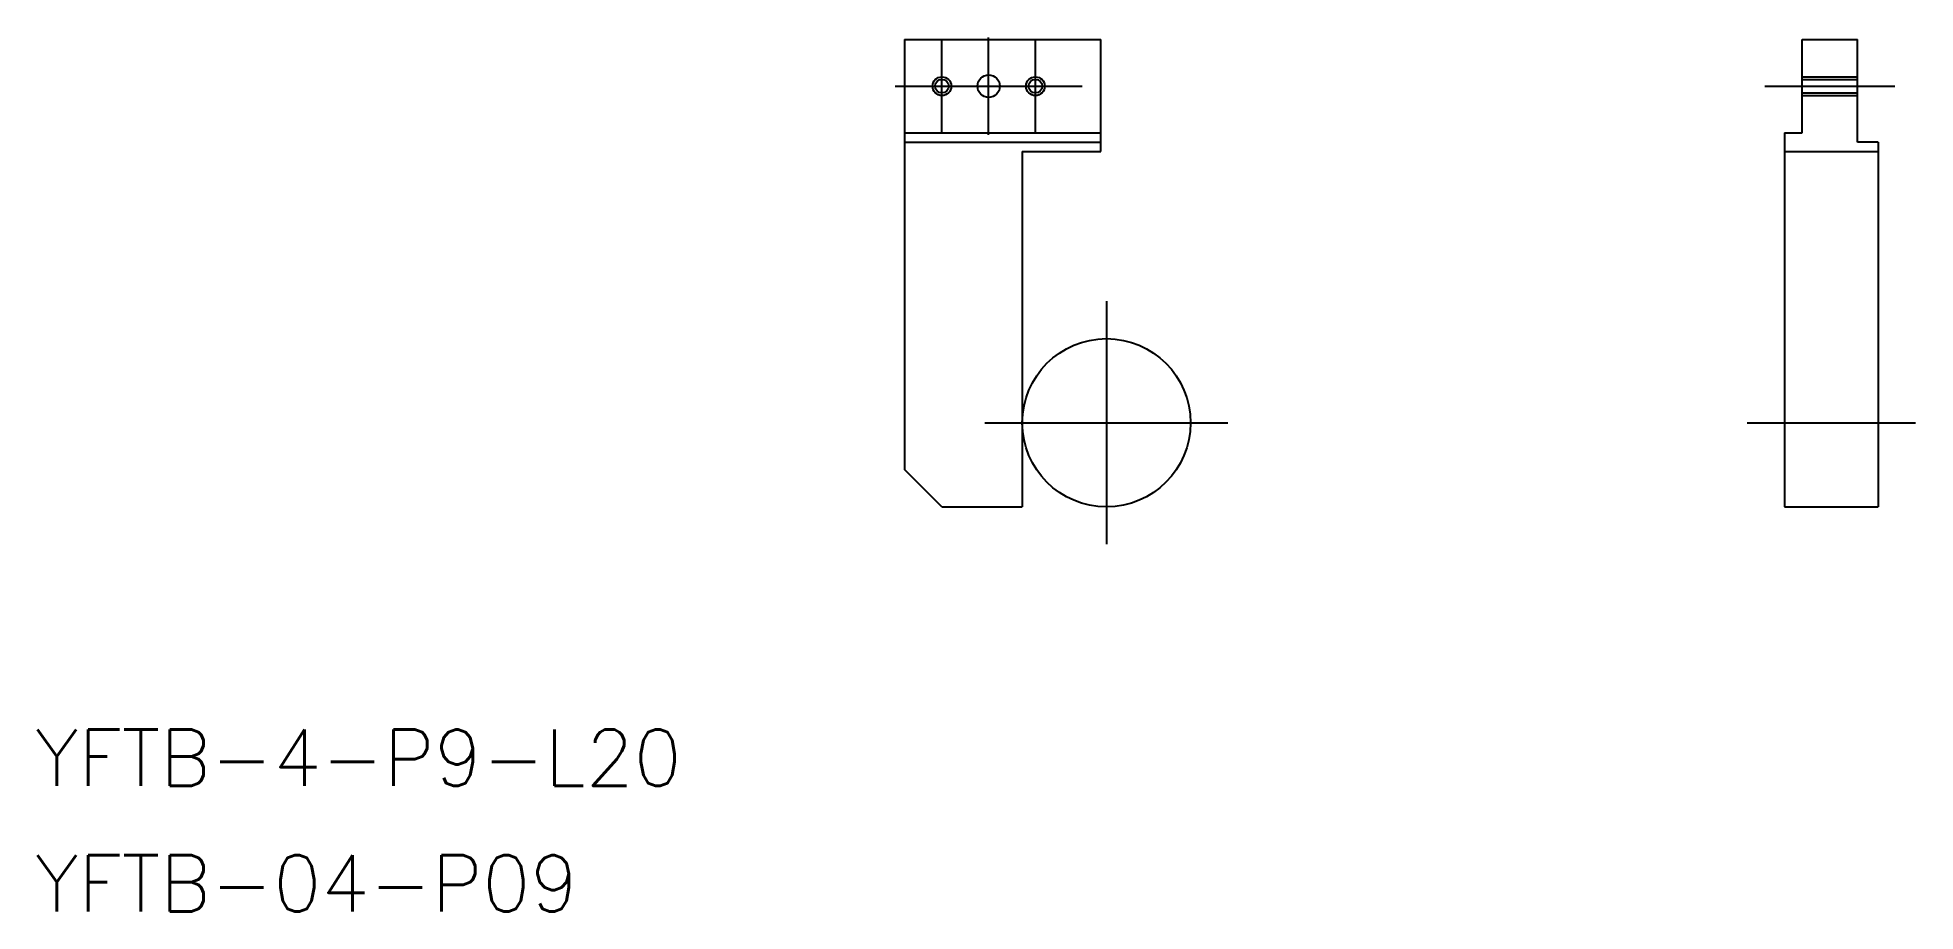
# Model space of a CAD drawing. Extents: x -57 to 43, y -26 to 21.
import ezdxf

# ---------------------------------------------------------------- set-up
doc = ezdxf.new("R2010")
doc.units = 0
for name, pattern in [('CENTER', [50.8, 31.75, -6.35, 6.35, -6.35]), ('DASHED', [19.05, 12.7, -6.35]), ('PHANTOM', [63.5, 31.75, -6.35, 6.35, -6.35, 6.35, -6.35])]:
    doc.linetypes.add(name, pattern=pattern)
doc.layers.get('0').update_dxf_attribs({"linetype": 'CONTINUOUS'})
doc.layers.add('CENTER', color=1, linetype='CENTER')
doc.styles.get("Standard").update_dxf_attribs({"font": 'txt.shx', "height": 3, "bigfont": 'bigfont.shx'})

msp = doc.modelspace()

# ---------------------------------------------------------------- linework, layer by layer
at = {"color": 7, "linetype": 'CONTINUOUS'}
for p, q in [((-10.8, 20.5), (-10.8, -2.5)), ((-10.8, 20.5), (-0.3, 20.5)), ((-0.3, 14.5), (-0.3, 20.5)), ((37.22, 15.5), (37.22, 20.5)), ((37.22, 20.5), (40.17, 20.5)), ((40.17, 15), (40.17, 20.5)), ((-10.8, 15.5), (-0.3, 15.5)), ((36.27, 15.5), (36.27, -4.5)), ((36.27, 15.5), (37.22, 15.5)), ((-4.5, 14.5), (-4.5, -4.5)), ((-4.5, 14.5), (-0.3, 14.5)), ((36.27, 14.5), (41.27, 14.5)), ((41.27, 15), (40.17, 15)), ((41.27, 15), (41.27, -4.5)), ((-8.8, -4.5), (-10.8, -2.5)), ((-8.8, -4.5), (-4.5, -4.5)), ((36.27, -4.5), (41.27, -4.5))]:
    msp.add_line(p, q, dxfattribs=at)
at = {"color": 3, "linetype": 'DASHED'}
for p, q in [((37.22, 18.5), (40.17, 18.5)), ((37.22, 18.36), (40.17, 18.36)), ((37.22, 17.64), (40.17, 17.64)), ((37.22, 17.5), (40.17, 17.5)), ((-10.8, 15), (-0.3, 15))]:
    msp.add_line(p, q, dxfattribs=at)
at = {"color": 3, "linetype": 'CONTINUOUS'}
for centre in [(-8.8, 18), (-3.8, 18)]:
    msp.add_circle(centre, 0.5, dxfattribs=at)
at = {"color": 7, "linetype": 'CONTINUOUS'}
for centre, radius in [((-8.8, 18), 0.364), ((-6.3, 18), 0.6), ((-3.8, 18), 0.364)]:
    msp.add_circle(centre, radius, dxfattribs=at)
at = {"color": 3, "linetype": 'PHANTOM'}
msp.add_circle((0, 0), 4.5, dxfattribs=at)
at = {"layer": 'CENTER', "color": 1, "linetype": 'CENTER'}
for p, q in [((-8.8, 15.5), (-8.8, 20.5)), ((-6.3, 15.4), (-6.3, 20.6)), ((-3.8, 15.5), (-3.8, 20.5)), ((-11.3, 18), (-1.3, 18)), ((-5.9, 18), (-4.7, 18)), ((35.22, 18), (42.17, 18)), ((0, 6.5), (0, -6.5)), ((-6.5, 0), (6.5, 0)), ((34.27, 0), (43.27, 0))]:
    msp.add_line(p, q, dxfattribs=at)

# ---------------------------------------------------------------- texts
at = {"color": 7, "linetype": 'CONTINUOUS'}
for s, p in [('YFTB-4-P9-L20', (-57.3, -19.41)), ('YFTB-04-P09', (-57.3, -26.13))]:
    msp.add_text(s, height=3, dxfattribs=at).set_placement(p)

doc.saveas('drawing.dxf')
